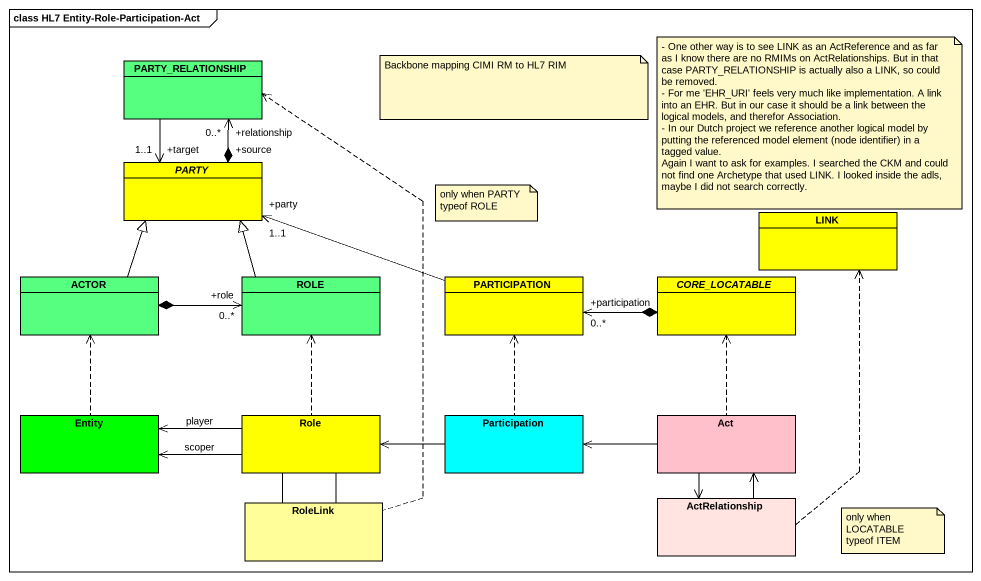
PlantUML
@startuml
mainframe class HL7 Entity-Role-Participation-Act
allowmixing
hide circle
hide empty members
class PARTY_RELATIONSHIP #57FF80
abstract class PARTY #FFFF00
class LINK #FFFF00
class "ACTOR" as ACTOR_ #57FF80
class ROLE #57FF80
class PARTICIPATION #FFFF00
abstract class CORE_LOCATABLE #FFFF00
rectangle "Entity" as Entity_ #00FF00
rectangle Role #FFFF00
rectangle Participation #00FFFF
rectangle Act #FFC0CB
rectangle RoleLink #FFFE99
rectangle ActRelationship #FFE4E1
PARTY_RELATIONSHIP --> "+target\n1..1" PARTY
PARTY_RELATIONSHIP <.. RoleLink
PARTY "+source" *-up-> "+relationship\n0..*" PARTY_RELATIONSHIP
LINK <.. ActRelationship
ACTOR_ -up-|> PARTY
ACTOR_ *-right-> "+role\n0..*" ROLE
ACTOR_ <.. Entity_
ROLE -up-|> PARTY
ROLE <.. Role
PARTICIPATION -left-> "+party\n1..1" PARTY
PARTICIPATION "+participation\n0..*" <-right-* CORE_LOCATABLE
PARTICIPATION <.. Participation
CORE_LOCATABLE <.. Act
Role -left-> Entity_ : player
Role -left-> Entity_ : scoper
Role -- RoleLink
Role -- RoleLink
Participation -left-> Role
Act -left-> Participation
Act --> ActRelationship
ActRelationship -up-> Act
note as N1
  Backbone mapping CIMI RM to HL7 RIM
end note
note as N2
  - One other way is to see LINK as an ActReference and as far as I know there are no RMIMs on ActRelationships. But in that case PARTY_RELATIONSHIP is actually also a LINK, so could be removed.
  - For me 'EHR_URI' feels very much like implementation. A link into an EHR. But in our case it should be a link between the logical models, and therefor Association.
  - In our Dutch project we reference another logical model by putting the referenced model element (node identifier) in a tagged value.
  Again I want to ask for examples. I searched the CKM and could not find one Archetype that used LINK. I looked inside the adls, maybe I did not search correctly.
end note
note as N3
  only when PARTY typeof ROLE
end note
note as N4
  only when LOCATABLE typeof ITEM
end note
@enduml
